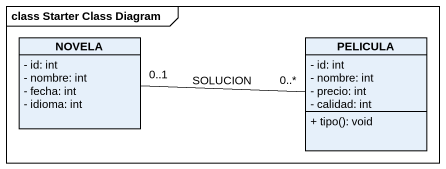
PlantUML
@startuml
mainframe class Starter Class Diagram
hide circle
hide empty members
skinparam classAttributeIconSize 0
class NOVELA {
  - id: int
  - nombre: int
  - fecha: int
  - idioma: int
}
class PELICULA {
  - id: int
  - nombre: int
  - precio: int
  - calidad: int
  + tipo(): void
}
NOVELA "0..1" -right- "0..*" PELICULA : SOLUCION
@enduml
